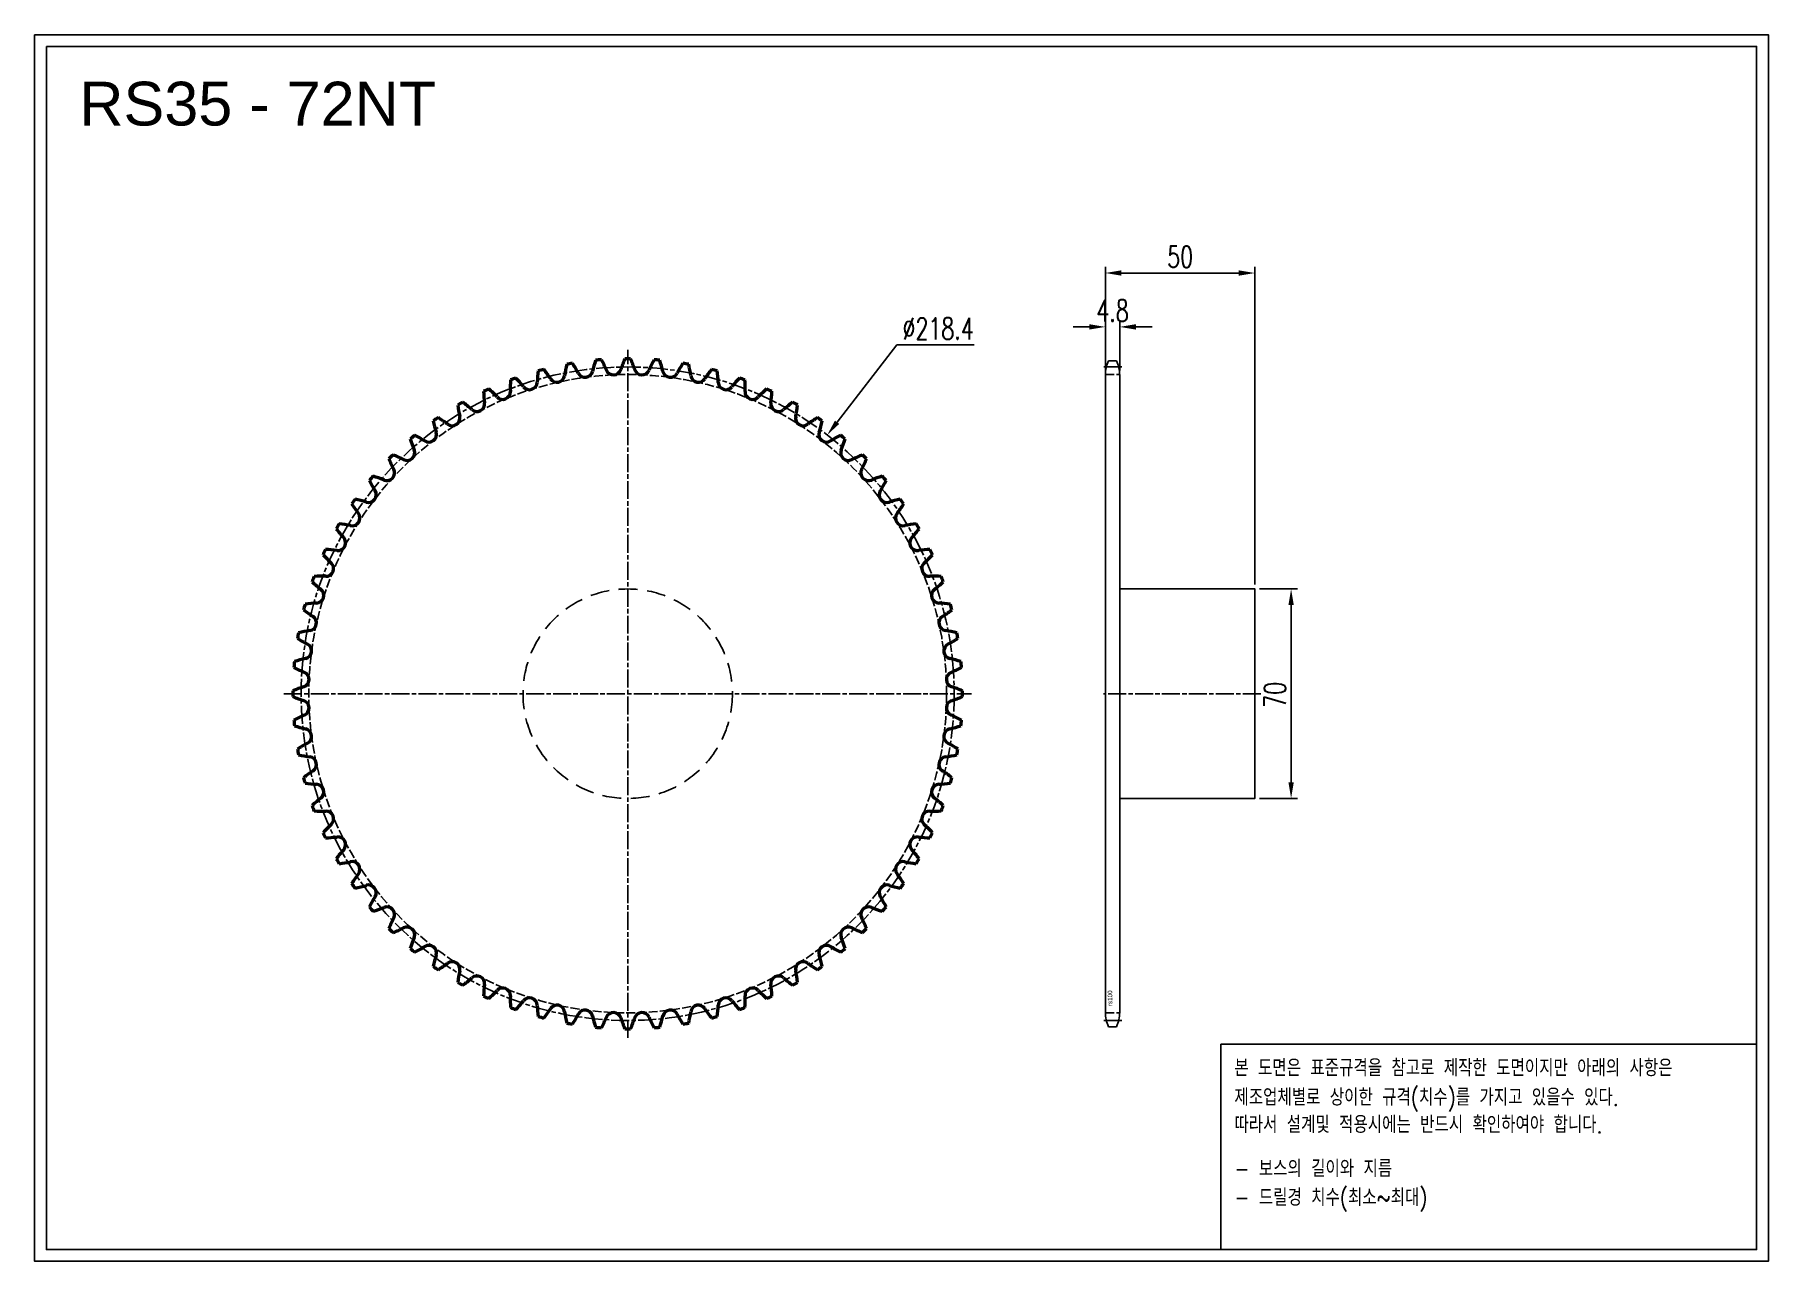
# Model space of a CAD drawing. Header units: millimetres. Extents: x -43617 to -43037, y 3186 to 3596.
import ezdxf

# ---------------------------------------------------------------- set-up
doc = ezdxf.new("R2010")
doc.units = ezdxf.units.MM
for name, pattern in [('AM_ISO02W050', [7.5, 6, -1.5]), ('AM_ISO02W050x2', [3.75, 3, -0.75]), ('AM_ISO08W050', [18, 12, -1.5, 3, -1.5]), ('AM_ISO08W050x2', [9, 6, -0.75, 1.5, -0.75]), ('HIDDEN', [9.525, 6.35, -3.175])]:
    doc.linetypes.add(name, pattern=pattern)
for name, color, linetype, lineweight in [('AM_0N', 7, 'Continuous', 50), ('AM_3N', 6, 'AM_ISO02W050', 25), ('AM_7', 4, 'AM_ISO08W050', 25), ('AM_7N', 4, 'AM_ISO08W050', 25)]:
    doc.layers.add(name, color=color, linetype=linetype, lineweight=lineweight)
doc.layers.add('HL', color=2, linetype='HIDDEN')
doc.layers.add('S-DIM', color=7, linetype='Continuous')
doc.styles.add('HAN', font='ROMANS.shx', dxfattribs={"width": 0.7, "bigfont": 'whgtxt.shx'})
doc.styles.add('HSG', font='SIMPLEX.shx', dxfattribs={"width": 0.7, "bigfont": 'HSG.shx'})
doc.styles.get("Standard").update_dxf_attribs({"font": 'arial.ttf'})
doc.dimstyles.new('APP16', dxfattribs={"dimscale": 3, "dimtxt": 2.4, "dimasz": 1.8, "dimexe": 0.7, "dimexo": 0.5, "dimgap": 0.6, "dimtad": 1, "dimtoh": 1, "dimdec": 1, "dimrnd": 0.01, "dimzin": 9, "dimdsep": 46, "dimtxsty": 'HSG', "dimcen": 0, "dimclrd": 1, "dimclre": 1, "dimclrt": 256, "dimazin": 2, "dimtp": 1, "dimtm": 1, "dimtfac": 0.5, "dimtdec": 1, "dimtofl": 0, "dimtmove": 0, "dimatfit": 3, "dimfxl": 0, "dimtvp": 1, "dimtolj": 2, "dimlwd": -1, "dimlwe": -1, "dimarcsym": 0})

# ---------------------------------------------------------------- blocks, each defined once
blk = doc.blocks.new('*D1')
at = {"layer": 'Defpoints', "color": 0, "transparency": 16777216}
for p in [(-43208.99, 3410.57), (-43208.99, 3340.57), (-43196.88, 3340.57)]:
    blk.add_point(p, dxfattribs=at)
at = {"layer": 'S-DIM', "color": 1, "transparency": 16777216}
for p, q in [((-43207.49, 3410.57), (-43194.78, 3410.57)), ((-43196.88, 3405.17), (-43196.88, 3345.97)), ((-43207.49, 3340.57), (-43194.78, 3340.57))]:
    blk.add_line(p, q, dxfattribs=at)
for points in [[(-43197.78, 3405.17), (-43195.98, 3405.17), (-43196.88, 3410.57)], [(-43197.78, 3345.97), (-43195.98, 3345.97), (-43196.88, 3340.57)]]:
    blk.add_solid(points, dxfattribs=at)
at = {"layer": 'S-DIM', "transparency": 16777216, "insert": (-43202.28, 3375.19), "char_height": 7.2, "attachment_point": 5, "rotation": 90, "style": 'HSG'}
blk.add_mtext('\\A2;70', dxfattribs=at)
blk = doc.blocks.new('*D2')
at = {"layer": 'Defpoints', "color": 0, "transparency": 16777216}
for p in [(-43254.19, 3498.14), (-43258.99, 3482.03), (-43254.19, 3482.03)]:
    blk.add_point(p, dxfattribs=at)
at = {"layer": 'S-DIM', "color": 1, "transparency": 16777216}
for p, q in [((-43264.39, 3498.14), (-43269.79, 3498.14)), ((-43258.99, 3483.53), (-43258.99, 3500.24)), ((-43254.19, 3483.53), (-43254.19, 3500.24)), ((-43248.79, 3498.14), (-43243.39, 3498.14))]:
    blk.add_line(p, q, dxfattribs=at)
for points in [[(-43264.39, 3499.04), (-43264.39, 3497.24), (-43258.99, 3498.14)], [(-43248.79, 3499.04), (-43248.79, 3497.24), (-43254.19, 3498.14)]]:
    blk.add_solid(points, dxfattribs=at)
at = {"layer": 'S-DIM', "transparency": 16777216, "insert": (-43256.59, 3503.54), "char_height": 7.2, "attachment_point": 5, "style": 'HSG'}
blk.add_mtext('\\A2;4.8', dxfattribs=at)
blk = doc.blocks.new('*D3')
at = {"layer": 'Defpoints', "color": 0, "transparency": 16777216}
for p in [(-43208.99, 3516.14), (-43258.99, 3482.03), (-43208.99, 3410.57)]:
    blk.add_point(p, dxfattribs=at)
at = {"layer": 'S-DIM', "color": 1, "transparency": 16777216}
for p, q in [((-43258.99, 3483.53), (-43258.99, 3518.24)), ((-43253.59, 3516.14), (-43214.39, 3516.14)), ((-43208.99, 3412.07), (-43208.99, 3518.24))]:
    blk.add_line(p, q, dxfattribs=at)
for points in [[(-43253.59, 3517.04), (-43253.59, 3515.24), (-43258.99, 3516.14)], [(-43214.39, 3517.04), (-43214.39, 3515.24), (-43208.99, 3516.14)]]:
    blk.add_solid(points, dxfattribs=at)
at = {"layer": 'S-DIM', "transparency": 16777216, "insert": (-43233.99, 3521.54), "char_height": 7.2, "attachment_point": 5, "style": 'HSG'}
blk.add_mtext('\\A2;50', dxfattribs=at)
blk = doc.blocks.new('*D4')
at = {"layer": 'Defpoints', "color": 0, "transparency": 16777216}
for p in [(-43351.98, 3462.01), (-43485.39, 3289.14)]:
    blk.add_point(p, dxfattribs=at)
at = {"layer": 'S-DIM', "color": 1, "transparency": 16777216}
for p, q in [((-43328.7, 3492.18), (-43348.68, 3466.28)), ((-43302.9, 3492.18), (-43328.7, 3492.18))]:
    blk.add_line(p, q, dxfattribs=at)
blk.add_solid([(-43349.39, 3466.83), (-43347.97, 3465.73), (-43351.98, 3462.01)], dxfattribs=at)
at = {"layer": 'S-DIM', "transparency": 16777216, "insert": (-43314.9, 3497.58), "char_height": 7.2, "attachment_point": 5, "style": 'HSG'}
blk.add_mtext('\\A2;∅218.4', dxfattribs=at)
blk = doc.blocks.new('notice1')
at = {"color": 4}
blk.add_lwpolyline([(-22142.12, 1735.9), (-22053.8, 1735.9), (-22053.8, 1702.07), (-22142.12, 1702.07)], close=True, dxfattribs=at)
at = {"color": 4, "style": 'HAN', "width": 0.8}
for s, p in [('본 도면은 표준규격을 참고로 제작한 도면이지만 아래의 사항은', (-22139.9, 1730.62)), ('제조업체별로 상이한 규격(치수)를 가지고 있을수 있다.', (-22139.9, 1725.78)), ('따라서 설계및 적용시에는 반드시 확인하여야 합니다.', (-22139.9, 1721.28)), ('- 보스의 길이와 지름', (-22139.9, 1714.03)), ('- 드릴경 치수(최소~최대)', (-22139.9, 1709.27))]:
    blk.add_text(s, height=2.7949, dxfattribs=at).set_placement(p)

msp = doc.modelspace()

# ---------------------------------------------------------------- linework, layer by layer
for p, q in [((-43255.26, 3486.83), (-43257.92, 3486.83)), ((-43258.99, 3482.03), (-43258.99, 3269.11)), ((-43254.19, 3482.03), (-43254.19, 3269.11)), ((-43255.26, 3264.31), (-43257.92, 3264.31))]:
    msp.add_line(p, q)
for points in [[(-43616.97, 3595.77), (-43037.32, 3595.77), (-43037.32, 3185.92), (-43616.97, 3185.92)], [(-43613.06, 3591.87), (-43041.23, 3591.87), (-43041.23, 3189.83), (-43613.06, 3189.83)]]:
    msp.add_lwpolyline(points, close=True)
msp.add_lwpolyline([(-43254.19, 3410.57), (-43208.99, 3410.57), (-43208.99, 3340.57), (-43254.19, 3340.57)])
for centre, start, end in [((-43247.69, 3482.03), 154.86334, 180), ((-43265.49, 3482.03), 0, 25.13666), ((-43247.69, 3269.11), 180, 205.13666), ((-43265.49, 3269.11), 334.86334, 0)]:
    msp.add_arc(centre, 11.3, start, end)
at = {"layer": 'AM_0N'}
for centre, radius, start, end in [((-43418.69, 3375.57), 111.94, 104.50677, 105.49323), ((-43482.25, 3456.14), 45.11, 33.125, 38.04617), ((-43395.13, 3475.45), 45.11, 166.95383, 171.875), ((-43418.69, 3375.57), 111.94, 99.50677, 100.49323), ((-43474.99, 3461.37), 45.11, 28.125, 33.04617), ((-43386.51, 3473.02), 45.11, 161.95383, 166.875), ((-43418.69, 3375.57), 111.94, 94.50677, 95.49323), ((-43467.3, 3465.95), 45.11, 23.125, 28.04617), ((-43423.45, 3484.68), 2.57, 203.125, 341.875), ((-43378.14, 3469.85), 45.11, 156.95383, 161.875), ((-43418.69, 3375.57), 111.94, 89.50677, 90.49323), ((-43459.23, 3469.85), 45.11, 18.125, 23.04617), ((-43413.92, 3484.68), 2.57, 198.125, 336.875), ((-43370.08, 3465.95), 45.11, 151.95383, 156.875), ((-43418.69, 3375.57), 111.94, 84.50677, 85.49323), ((-43450.86, 3473.02), 45.11, 13.125, 18.04617), ((-43362.39, 3461.37), 45.11, 146.95383, 151.875), ((-43418.69, 3375.57), 111.94, 79.50677, 80.49323), ((-43442.25, 3475.45), 45.11, 8.125, 13.04617), ((-43355.12, 3456.14), 45.11, 141.95383, 146.875), ((-43418.69, 3375.57), 111.94, 74.50677, 75.49323), ((-43412.83, 3478.03), 45.11, 176.95383, 181.875), ((-43418.69, 3375.57), 111.94, 109.50677, 110.49323), ((-43489.03, 3450.29), 45.11, 38.125, 43.04617), ((-43451.53, 3479.73), 2.57, 218.125, 356.875), ((-43403.92, 3477.13), 45.11, 171.95383, 176.875), ((-43442.32, 3482.19), 2.57, 213.125, 351.875), ((-43432.94, 3483.85), 2.57, 208.125, 346.875), ((-43404.43, 3483.85), 2.57, 193.125, 331.875), ((-43395.05, 3482.19), 2.57, 188.125, 326.875), ((-43433.45, 3477.13), 45.11, 3.125, 8.04617), ((-43385.85, 3479.73), 2.57, 183.125, 321.875), ((-43348.34, 3450.29), 45.11, 136.95383, 141.875), ((-43418.69, 3375.57), 111.94, 69.50677, 70.49323), ((-43424.55, 3478.03), 45.11, 358.125, 3.04617), ((-43418.69, 3375.57), 111.94, 119.50677, 120.49323), ((-43500.94, 3436.94), 45.11, 48.125, 53.04617), ((-43469.11, 3472.44), 2.57, 228.125, 6.875), ((-43418.69, 3375.57), 111.94, 114.50677, 115.49323), ((-43421.78, 3478.15), 45.11, 181.95383, 186.875), ((-43495.28, 3443.88), 45.11, 43.125, 48.04617), ((-43460.48, 3476.47), 2.57, 223.125, 1.875), ((-43376.9, 3476.47), 2.57, 178.125, 316.875), ((-43342.1, 3443.88), 45.11, 131.95383, 136.875), ((-43418.69, 3375.57), 111.94, 64.50677, 65.49323), ((-43368.26, 3472.44), 2.57, 173.125, 311.875), ((-43415.59, 3478.15), 45.11, 353.125, 358.04617), ((-43336.44, 3436.94), 45.11, 126.95383, 131.875), ((-43418.69, 3375.57), 111.94, 59.50677, 60.49323), ((-43418.69, 3375.57), 111.94, 124.50677, 125.49323), ((-43439.55, 3476.05), 45.11, 191.95383, 196.875), ((-43505.97, 3429.54), 45.11, 53.125, 58.04617), ((-43477.37, 3467.68), 2.57, 233.125, 11.875), ((-43430.71, 3477.49), 45.11, 186.95383, 191.875), ((-43360.01, 3467.68), 2.57, 168.125, 306.875), ((-43406.67, 3477.49), 45.11, 348.125, 353.04617), ((-43331.4, 3429.54), 45.11, 121.95383, 126.875), ((-43418.69, 3375.57), 111.94, 54.50677, 55.49323), ((-43397.83, 3476.05), 45.11, 343.125, 348.04617), ((-43418.69, 3375.57), 111.94, 129.50677, 130.49323), ((-43448.22, 3473.85), 45.11, 196.95383, 201.875), ((-43510.35, 3421.73), 45.11, 58.125, 63.04617), ((-43485.17, 3462.21), 2.57, 238.125, 16.875), ((-43352.21, 3462.21), 2.57, 163.125, 301.875), ((-43327.03, 3421.73), 45.11, 116.95383, 121.875), ((-43418.69, 3375.57), 111.94, 49.50677, 50.49323), ((-43389.15, 3473.85), 45.11, 338.125, 343.04617), ((-43418.69, 3375.57), 111.94, 134.50677, 135.49323), ((-43514.02, 3413.56), 45.11, 63.125, 68.04617), ((-43492.47, 3456.09), 2.57, 243.125, 21.875), ((-43344.91, 3456.09), 2.57, 158.125, 296.875), ((-43323.36, 3413.56), 45.11, 111.95383, 116.875), ((-43418.69, 3375.57), 111.94, 44.50677, 45.49323), ((-43499.2, 3449.35), 2.57, 248.125, 26.875), ((-43456.68, 3470.91), 45.11, 201.95383, 206.875), ((-43338.17, 3449.35), 2.57, 153.125, 291.875), ((-43380.7, 3470.91), 45.11, 333.125, 338.04617), ((-43505.33, 3442.06), 2.57, 253.125, 31.875), ((-43418.69, 3375.57), 111.94, 139.50677, 140.49323), ((-43464.84, 3467.23), 45.11, 206.95383, 211.875), ((-43516.97, 3405.11), 45.11, 68.125, 73.04617), ((-43320.41, 3405.11), 45.11, 106.95383, 111.875), ((-43332.05, 3442.06), 2.57, 148.125, 286.875), ((-43372.53, 3467.23), 45.11, 328.125, 333.04617), ((-43418.69, 3375.57), 111.94, 39.50677, 40.49323), ((-43418.69, 3375.57), 111.94, 144.50677, 145.49323), ((-43472.65, 3462.86), 45.11, 211.95383, 216.875), ((-43519.17, 3396.43), 45.11, 73.125, 78.04617), ((-43318.21, 3396.43), 45.11, 101.95383, 106.875), ((-43364.72, 3462.86), 45.11, 323.125, 328.04617), ((-43418.69, 3375.57), 111.94, 34.50677, 35.49323), ((-43418.69, 3375.57), 111.94, 149.50677, 150.49323), ((-43520.6, 3387.6), 45.11, 78.125, 83.04617), ((-43510.79, 3434.25), 2.57, 258.125, 36.875), ((-43326.58, 3434.25), 2.57, 143.125, 281.875), ((-43316.77, 3387.6), 45.11, 96.95383, 101.875), ((-43418.69, 3375.57), 111.94, 29.50677, 30.49323), ((-43480.06, 3457.82), 45.11, 216.95383, 221.875), ((-43515.56, 3426), 2.57, 263.125, 41.875), ((-43321.82, 3426), 2.57, 138.125, 276.875), ((-43357.32, 3457.82), 45.11, 318.125, 323.04617), ((-43418.69, 3375.57), 111.94, 154.50677, 155.49323), ((-43486.99, 3452.16), 45.11, 221.95383, 226.875), ((-43521.26, 3378.67), 45.11, 83.125, 88.04617), ((-43316.11, 3378.67), 45.11, 91.95383, 96.875), ((-43350.38, 3452.16), 45.11, 313.125, 318.04617), ((-43418.69, 3375.57), 111.94, 24.50677, 25.49323), ((-43418.69, 3375.57), 111.94, 159.50677, 160.49323), ((-43521.14, 3369.72), 45.11, 88.125, 93.04617), ((-43519.58, 3417.37), 2.57, 268.125, 46.875), ((-43317.79, 3417.37), 2.57, 133.125, 271.875), ((-43316.23, 3369.72), 45.11, 86.95383, 91.875), ((-43418.69, 3375.57), 111.94, 19.50677, 20.49323), ((-43493.41, 3445.92), 45.11, 226.95383, 231.875), ((-43522.84, 3408.41), 2.57, 273.125, 51.875), ((-43314.53, 3408.41), 2.57, 128.125, 266.875), ((-43343.97, 3445.92), 45.11, 308.125, 313.04617), ((-43418.69, 3375.57), 111.94, 164.50677, 165.49323), ((-43499.25, 3439.14), 45.11, 231.95383, 236.875), ((-43520.24, 3360.81), 45.11, 93.125, 98.04617), ((-43317.13, 3360.81), 45.11, 81.95383, 86.875), ((-43338.12, 3439.14), 45.11, 303.125, 308.04617), ((-43418.69, 3375.57), 111.94, 14.50677, 15.49323), ((-43525.31, 3399.21), 2.57, 278.125, 56.875), ((-43312.07, 3399.21), 2.57, 123.125, 261.875), ((-43418.69, 3375.57), 111.94, 169.50677, 170.49323), ((-43504.49, 3431.87), 45.11, 236.95383, 241.875), ((-43518.57, 3352.01), 45.11, 98.125, 103.04617), ((-43526.96, 3389.83), 2.57, 283.125, 61.875), ((-43310.41, 3389.83), 2.57, 118.125, 256.875), ((-43318.81, 3352.01), 45.11, 76.95383, 81.875), ((-43332.89, 3431.87), 45.11, 298.125, 303.04617), ((-43418.69, 3375.57), 111.94, 9.50677, 10.49323), ((-43418.69, 3375.57), 111.94, 174.50677, 175.49323), ((-43516.14, 3343.4), 45.11, 103.125, 108.04617), ((-43321.24, 3343.4), 45.11, 71.95383, 76.875), ((-43418.69, 3375.57), 111.94, 4.50677, 5.49323), ((-43509.07, 3424.18), 45.11, 241.95383, 246.875), ((-43527.79, 3380.34), 2.57, 288.125, 66.875), ((-43309.58, 3380.34), 2.57, 113.125, 251.875), ((-43328.31, 3424.18), 45.11, 293.125, 298.04617), ((-43512.96, 3335.03), 45.11, 108.125, 113.04617), ((-43418.69, 3375.57), 111.94, 179.50677, 180.49323), ((-43512.96, 3416.12), 45.11, 246.95383, 251.875), ((-43324.41, 3335.03), 45.11, 66.95383, 71.875), ((-43324.41, 3416.12), 45.11, 288.125, 293.04617), ((-43418.69, 3375.57), 111.94, 359.50677, 0.49323), ((-43509.07, 3326.96), 45.11, 113.125, 118.04617), ((-43527.79, 3370.81), 2.57, 293.125, 71.875), ((-43309.58, 3370.81), 2.57, 108.125, 246.875), ((-43328.31, 3326.96), 45.11, 61.95383, 66.875), ((-43418.69, 3375.57), 111.94, 184.50677, 185.49323), ((-43516.14, 3407.75), 45.11, 251.95383, 256.875), ((-43526.96, 3361.32), 2.57, 298.125, 76.875), ((-43310.41, 3361.32), 2.57, 103.125, 241.875), ((-43321.24, 3407.75), 45.11, 283.125, 288.04617), ((-43418.69, 3375.57), 111.94, 354.50677, 355.49323), ((-43504.49, 3319.27), 45.11, 118.125, 123.04617), ((-43418.69, 3375.57), 111.94, 189.50677, 190.49323), ((-43332.89, 3319.27), 45.11, 56.95383, 61.875), ((-43418.69, 3375.57), 111.94, 349.50677, 350.49323), ((-43518.57, 3399.13), 45.11, 256.95383, 261.875), ((-43525.31, 3351.94), 2.57, 303.125, 81.875), ((-43312.07, 3351.94), 2.57, 98.125, 236.875), ((-43318.81, 3399.13), 45.11, 278.125, 283.04617), ((-43499.25, 3312.01), 45.11, 123.125, 128.04617), ((-43418.69, 3375.57), 111.94, 194.50677, 195.49323), ((-43520.24, 3390.34), 45.11, 261.95383, 266.875), ((-43522.84, 3342.73), 2.57, 308.125, 86.875), ((-43314.53, 3342.73), 2.57, 93.125, 231.875), ((-43317.13, 3390.34), 45.11, 273.125, 278.04617), ((-43338.12, 3312.01), 45.11, 51.95383, 56.875), ((-43418.69, 3375.57), 111.94, 344.50677, 345.49323), ((-43493.41, 3305.23), 45.11, 128.125, 133.04617), ((-43343.97, 3305.23), 45.11, 46.95383, 51.875), ((-43418.69, 3375.57), 111.94, 199.50677, 200.49323), ((-43521.14, 3381.43), 45.11, 266.95383, 271.875), ((-43519.58, 3333.78), 2.57, 313.125, 91.875), ((-43317.79, 3333.78), 2.57, 88.125, 226.875), ((-43316.23, 3381.43), 45.11, 268.125, 273.04617), ((-43418.69, 3375.57), 111.94, 339.50677, 340.49323), ((-43486.99, 3298.98), 45.11, 133.125, 138.04617), ((-43418.69, 3375.57), 111.94, 204.50677, 205.49323), ((-43521.26, 3372.48), 45.11, 271.95383, 276.875), ((-43515.56, 3325.15), 2.57, 318.125, 96.875), ((-43321.82, 3325.15), 2.57, 83.125, 221.875), ((-43316.11, 3372.48), 45.11, 263.125, 268.04617), ((-43350.38, 3298.98), 45.11, 41.95383, 46.875), ((-43418.69, 3375.57), 111.94, 334.50677, 335.49323), ((-43480.06, 3293.32), 45.11, 138.125, 143.04617), ((-43357.32, 3293.32), 45.11, 36.95383, 41.875), ((-43418.69, 3375.57), 111.94, 209.50677, 210.49323), ((-43520.6, 3363.55), 45.11, 276.95383, 281.875), ((-43510.79, 3316.9), 2.57, 323.125, 101.875), ((-43326.58, 3316.9), 2.57, 78.125, 216.875), ((-43316.77, 3363.55), 45.11, 258.125, 263.04617), ((-43418.69, 3375.57), 111.94, 329.50677, 330.49323), ((-43472.65, 3288.29), 45.11, 143.125, 148.04617), ((-43418.69, 3375.57), 111.94, 214.50677, 215.49323), ((-43519.17, 3354.71), 45.11, 281.95383, 286.875), ((-43505.33, 3309.09), 2.57, 328.125, 106.875), ((-43332.05, 3309.09), 2.57, 73.125, 211.875), ((-43318.21, 3354.71), 45.11, 253.125, 258.04617), ((-43364.72, 3288.29), 45.11, 31.95383, 36.875), ((-43418.69, 3375.57), 111.94, 324.50677, 325.49323), ((-43464.84, 3283.92), 45.11, 148.125, 153.04617), ((-43418.69, 3375.57), 111.94, 219.50677, 220.49323), ((-43516.97, 3346.04), 45.11, 286.95383, 291.875), ((-43499.2, 3301.79), 2.57, 333.125, 111.875), ((-43338.17, 3301.79), 2.57, 68.125, 206.875), ((-43320.41, 3346.04), 45.11, 248.125, 253.04617), ((-43372.53, 3283.92), 45.11, 26.95383, 31.875), ((-43418.69, 3375.57), 111.94, 319.50677, 320.49323), ((-43456.68, 3280.24), 45.11, 153.125, 158.04617), ((-43380.7, 3280.24), 45.11, 21.95383, 26.875), ((-43418.69, 3375.57), 111.94, 224.50677, 225.49323), ((-43514.02, 3337.58), 45.11, 291.95383, 296.875), ((-43492.47, 3295.06), 2.57, 338.125, 116.875), ((-43448.22, 3277.29), 45.11, 158.125, 163.04617), ((-43344.91, 3295.06), 2.57, 63.125, 201.875), ((-43389.15, 3277.29), 45.11, 16.95383, 21.875), ((-43323.36, 3337.58), 45.11, 243.125, 248.04617), ((-43418.69, 3375.57), 111.94, 314.50677, 315.49323), ((-43418.69, 3375.57), 111.94, 229.50677, 230.49323), ((-43510.35, 3329.42), 45.11, 296.95383, 301.875), ((-43485.17, 3288.93), 2.57, 343.125, 121.875), ((-43439.55, 3275.09), 45.11, 163.125, 168.04617), ((-43352.21, 3288.93), 2.57, 58.125, 196.875), ((-43397.83, 3275.09), 45.11, 11.95383, 16.875), ((-43327.03, 3329.42), 45.11, 238.125, 243.04617), ((-43418.69, 3375.57), 111.94, 309.50677, 310.49323), ((-43418.69, 3375.57), 111.94, 234.50677, 235.49323), ((-43505.97, 3321.61), 45.11, 301.95383, 306.875), ((-43477.37, 3283.47), 2.57, 348.125, 126.875), ((-43430.71, 3273.66), 45.11, 168.125, 173.04617), ((-43469.11, 3278.7), 2.57, 353.125, 131.875), ((-43368.26, 3278.7), 2.57, 48.125, 186.875), ((-43360.01, 3283.47), 2.57, 53.125, 191.875), ((-43406.67, 3273.66), 45.11, 6.95383, 11.875), ((-43331.4, 3321.61), 45.11, 233.125, 238.04617), ((-43418.69, 3375.57), 111.94, 304.50677, 305.49323), ((-43418.69, 3375.57), 111.94, 239.50677, 240.49323), ((-43500.94, 3314.2), 45.11, 306.95383, 311.875), ((-43421.78, 3273), 45.11, 173.125, 178.04617), ((-43495.28, 3307.27), 45.11, 311.95383, 316.875), ((-43460.48, 3274.68), 2.57, 358.125, 136.875), ((-43376.9, 3274.68), 2.57, 43.125, 181.875), ((-43342.1, 3307.27), 45.11, 223.125, 228.04617), ((-43415.59, 3273), 45.11, 1.95383, 6.875), ((-43336.44, 3314.2), 45.11, 228.125, 233.04617), ((-43418.69, 3375.57), 111.94, 299.50677, 300.49323), ((-43418.69, 3375.57), 111.94, 244.50677, 245.49323), ((-43412.83, 3273.12), 45.11, 178.125, 183.04617), ((-43418.69, 3375.57), 111.94, 249.50677, 250.49323), ((-43489.03, 3300.85), 45.11, 316.95383, 321.875), ((-43451.53, 3271.42), 2.57, 3.125, 141.875), ((-43403.92, 3274.02), 45.11, 183.125, 188.04617), ((-43482.25, 3295.01), 45.11, 321.95383, 326.875), ((-43442.32, 3268.95), 2.57, 8.125, 146.875), ((-43395.13, 3275.69), 45.11, 188.125, 193.04617), ((-43432.94, 3267.3), 2.57, 13.125, 151.875), ((-43404.43, 3267.3), 2.57, 28.125, 166.875), ((-43442.25, 3275.69), 45.11, 346.95383, 351.875), ((-43395.05, 3268.95), 2.57, 33.125, 171.875), ((-43355.12, 3295.01), 45.11, 213.125, 218.04617), ((-43433.45, 3274.02), 45.11, 351.95383, 356.875), ((-43385.85, 3271.42), 2.57, 38.125, 176.875), ((-43348.34, 3300.85), 45.11, 218.125, 223.04617), ((-43418.69, 3375.57), 111.94, 289.50677, 290.49323), ((-43424.55, 3273.12), 45.11, 356.95383, 1.875), ((-43418.69, 3375.57), 111.94, 294.50677, 295.49323), ((-43418.69, 3375.57), 111.94, 254.50677, 255.49323), ((-43418.69, 3375.57), 111.94, 259.50677, 260.49323), ((-43474.99, 3289.77), 45.11, 326.95383, 331.875), ((-43386.51, 3278.13), 45.11, 193.125, 198.04617), ((-43418.69, 3375.57), 111.94, 264.50677, 265.49323), ((-43467.3, 3285.19), 45.11, 331.95383, 336.875), ((-43423.45, 3266.47), 2.57, 18.125, 156.875), ((-43378.14, 3281.3), 45.11, 198.125, 203.04617), ((-43418.69, 3375.57), 111.94, 269.50677, 270.49323), ((-43459.23, 3281.3), 45.11, 336.95383, 341.875), ((-43413.92, 3266.47), 2.57, 23.125, 161.875), ((-43370.08, 3285.19), 45.11, 203.125, 208.04617), ((-43418.69, 3375.57), 111.94, 274.50677, 275.49323), ((-43450.86, 3278.13), 45.11, 341.95383, 346.875), ((-43362.39, 3289.77), 45.11, 208.125, 213.04617), ((-43418.69, 3375.57), 111.94, 279.50677, 280.49323), ((-43418.69, 3375.57), 111.94, 284.50677, 285.49323)]:
    msp.add_arc(centre, radius, start, end, dxfattribs=at)
at = {"layer": 'AM_3N', "linetype": 'AM_ISO02W050x2'}
for p, q in [((-43258.99, 3482.19), (-43254.19, 3482.19)), ((-43258.99, 3268.96), (-43254.19, 3268.96))]:
    msp.add_line(p, q, dxfattribs=at)
msp.add_circle((-43418.69, 3375.57), 106.64, dxfattribs=at)
at = {"layer": 'AM_7', "linetype": 'AM_ISO08W050x2'}
for p, q in [((-43253.53, 3484.76), (-43259.65, 3484.76)), ((-43207.05, 3375.57), (-43259.65, 3375.57)), ((-43253.53, 3266.39), (-43259.65, 3266.39))]:
    msp.add_line(p, q, dxfattribs=at)
msp.add_circle((-43418.69, 3375.57), 109.18, dxfattribs=at)
at = {"layer": 'AM_7N', "linetype": 'AM_ISO08W050x2'}
for p, q in [((-43418.69, 3260.64), (-43418.69, 3490.51)), ((-43533.62, 3375.57), (-43303.75, 3375.57))]:
    msp.add_line(p, q, dxfattribs=at)
at = {"layer": 'HL'}
msp.add_circle((-43418.69, 3375.57), 35, dxfattribs=at)

# ---------------------------------------------------------------- block references
at = {"xscale": 2.028, "yscale": 2.028, "zscale": 2.028}
msp.add_blockref('notice1', (1683.87, -261.97), dxfattribs=at)

# ---------------------------------------------------------------- texts
msp.add_text('RS35 - 72NT', height=14.6374).set_placement((-43602.04, 3565.42))
at = {"insert": (-43258.2, 3271.17), "char_height": 1.512, "width": 6.5009, "attachment_point": 1, "rotation": 90}
msp.add_mtext('rs100', dxfattribs=at)

# ---------------------------------------------------------------- dimensions: what is measured, and where the dimension line sits
at = {"layer": 'S-DIM'}
dim = msp.add_linear_dim(base=(-43208.99, 3516.14), p1=(-43258.99, 3482.03), p2=(-43208.99, 3410.57), dimstyle='APP16', dxfattribs=at)
dim.commit()
dim.dimension.update_dxf_attribs({"geometry": '*D3', "text_midpoint": (-43233.99, 3521.54)})
dim = msp.add_linear_dim(base=(-43254.19, 3498.14), p1=(-43258.99, 3482.03), p2=(-43254.19, 3482.03), dimstyle='APP16', dxfattribs=at)
dim.commit()
dim.dimension.update_dxf_attribs({"geometry": '*D2', "text_midpoint": (-43256.59, 3498.14), "dimtype": 128})
dim = msp.add_diameter_dim_2p(p1=(-43485.39, 3289.14), p2=(-43351.98, 3462.01), dimstyle='APP16', dxfattribs=at)
dim.commit()
dim.dimension.update_dxf_attribs({"geometry": '*D4', "text_midpoint": (-43314.9, 3492.18), "dimtype": 131})
dim = msp.add_linear_dim(base=(-43196.88, 3340.57), p1=(-43208.99, 3410.57), p2=(-43208.99, 3340.57), angle=90, dimstyle='APP16', dxfattribs=at)
dim.commit()
dim.dimension.update_dxf_attribs({"geometry": '*D1', "text_midpoint": (-43196.88, 3375.19), "dimtype": 128})

doc.saveas('drawing.dxf')
